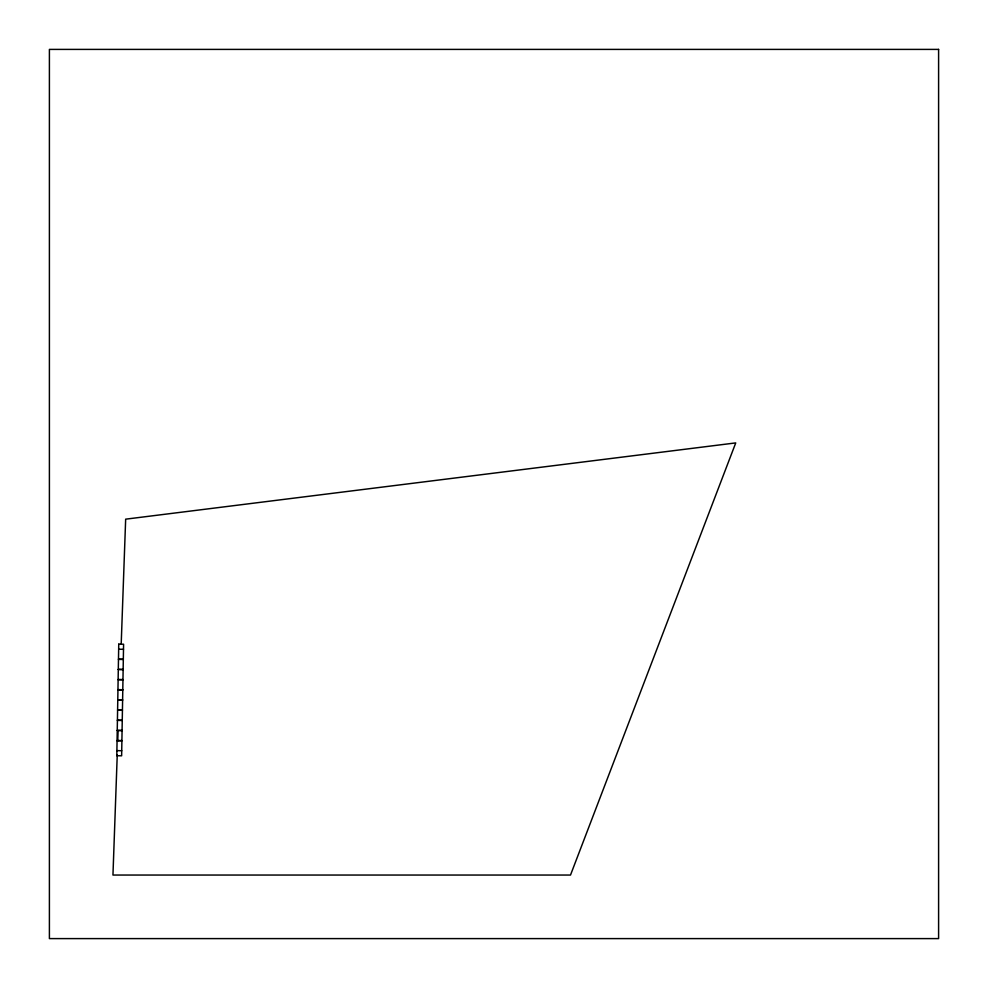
<?xml version="1.0" encoding="UTF-8"?>
<svg xmlns="http://www.w3.org/2000/svg" width="988" height="988" viewBox="0 0 988 988"><rect width="100%" height="100%" fill="white"/><g stroke="black" fill="none" stroke-linecap="round" stroke-linejoin="round"><path stroke-width="1.48" d="M117.239 754.881L112.953 875.047L570.508 875.047L735.739 442.908L125.661 519.169L121.203 643.966M117.733 741.012L118.066 731.775M118.659 649.227L123.488 649.314M118.486 659.144L123.315 659.218M118.486 659.391L123.315 659.478M118.313 669.308L123.142 669.395M118.313 669.555L123.142 669.642M118.14 679.472L122.969 679.559M118.128 679.732L122.957 679.806M117.955 689.636L122.784 689.723M117.955 689.896L122.784 689.982M117.782 699.8L122.611 699.887M117.77 700.06L122.598 700.146M117.597 709.977L122.426 710.051M117.597 710.224L122.426 710.31M117.424 720.141L122.253 720.227M117.424 720.388L122.253 720.474M117.251 730.305L122.08 730.391M117.239 730.552L122.067 730.638M117.066 740.469L121.895 740.555M117.066 740.728L121.895 740.815M116.893 750.633L121.722 750.719M118.745 644.139L116.806 755.721L121.635 755.808L123.586 644.225L118.745 644.139M938.6 49.4L49.4 49.4L49.4 938.6L938.6 938.6L938.6 49.4"/></g></svg>
